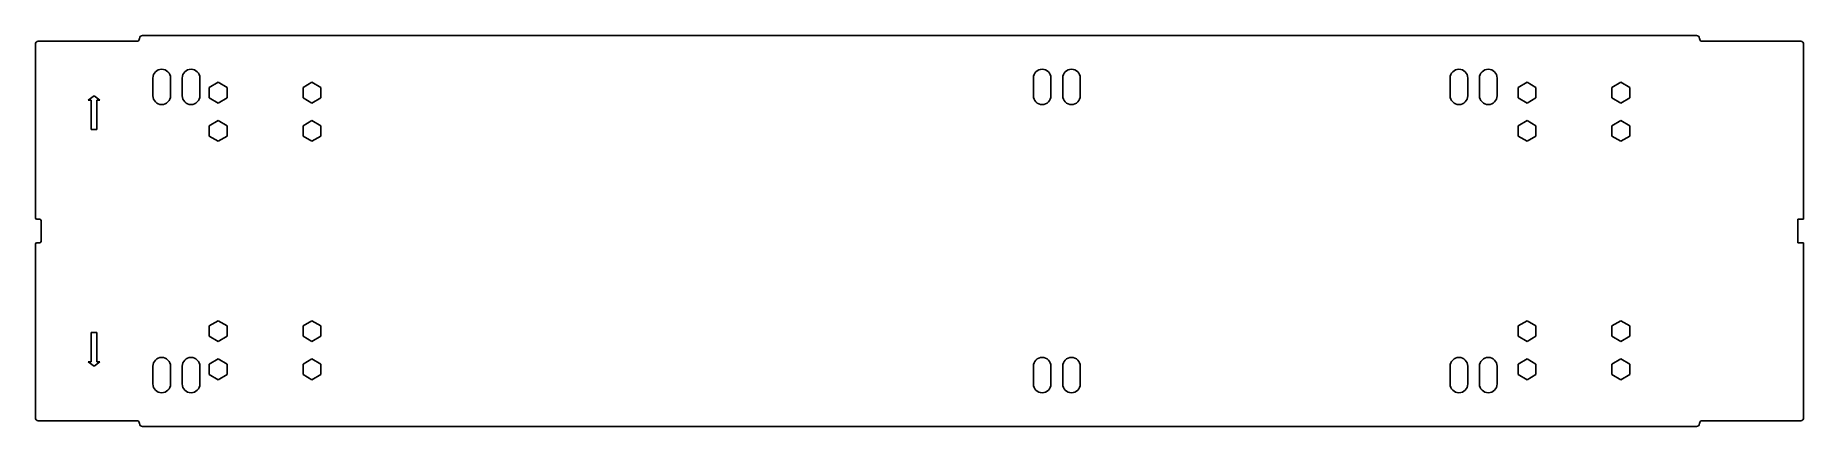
# Model space of a CAD drawing. Header units: millimetres. Extents: x 0 to 603, y 0 to 133.
import ezdxf

# ---------------------------------------------------------------- set-up
doc = ezdxf.new("R2010")
doc.units = ezdxf.units.MM

msp = doc.modelspace()

# ---------------------------------------------------------------- linework, layer by layer
at = {"color": 7, "linetype": 'Continuous', "lineweight": 25}
for p, q in [((36.5, 133), (566, 133)), ((0, 130), (0, 71)), ((34.5, 131), (1, 131)), ((601.5, 131), (568, 131)), ((602.5, 70.5), (602.5, 130)), ((40.05, 118.5), (40.05, 112.5)), ((46.05, 112.5), (46.05, 118.5)), ((50.05, 118.5), (50.05, 112.5)), ((56.05, 112.5), (56.05, 118.5)), ((62.25, 117.06), (59.2, 115.3)), ((59.2, 115.3), (59.2, 111.78)), ((65.3, 115.3), (62.25, 117.06)), ((65.3, 111.78), (65.3, 115.3)), ((94.25, 117.06), (91.2, 115.3)), ((91.2, 115.3), (91.2, 111.78)), ((97.3, 115.3), (94.25, 117.06)), ((97.3, 111.78), (97.3, 115.3)), ((340.05, 118.5), (340.05, 112.5)), ((346.05, 112.5), (346.05, 118.5)), ((350.05, 118.5), (350.05, 112.5)), ((356.05, 112.5), (356.05, 118.5)), ((482.05, 118.5), (482.05, 112.5)), ((488.05, 112.5), (488.05, 118.5)), ((492.05, 118.5), (492.05, 112.5)), ((498.05, 112.5), (498.05, 118.5)), ((508.25, 117.06), (505.2, 115.3)), ((505.2, 115.3), (505.2, 111.78)), ((511.3, 115.3), (508.25, 117.06)), ((511.3, 111.78), (511.3, 115.3)), ((540.25, 117.06), (537.2, 115.3)), ((537.2, 115.3), (537.2, 111.78)), ((543.3, 115.3), (540.25, 117.06)), ((543.3, 111.78), (543.3, 115.3)), ((18, 111), (20, 112.5)), ((19, 111), (18, 111)), ((19, 101), (19, 111)), ((20, 112.5), (22, 111)), ((21, 111), (21, 101)), ((22, 111), (21, 111)), ((59.2, 111.78), (62.25, 110.02)), ((62.25, 110.02), (65.3, 111.78)), ((91.2, 111.78), (94.25, 110.02)), ((94.25, 110.02), (97.3, 111.78)), ((505.2, 111.78), (508.25, 110.02)), ((508.25, 110.02), (511.3, 111.78)), ((537.2, 111.78), (540.25, 110.02)), ((540.25, 110.02), (543.3, 111.78)), ((62.25, 104.06), (59.2, 102.3)), ((65.3, 102.3), (62.25, 104.06)), ((94.25, 104.06), (91.2, 102.3)), ((97.3, 102.3), (94.25, 104.06)), ((508.25, 104.06), (505.2, 102.3)), ((511.3, 102.3), (508.25, 104.06)), ((540.25, 104.06), (537.2, 102.3)), ((543.3, 102.3), (540.25, 104.06)), ((21, 101), (19, 101)), ((59.2, 102.3), (59.2, 98.78)), ((59.2, 98.78), (62.25, 97.02)), ((62.25, 97.02), (65.3, 98.78)), ((65.3, 98.78), (65.3, 102.3)), ((91.2, 102.3), (91.2, 98.78)), ((91.2, 98.78), (94.25, 97.02)), ((94.25, 97.02), (97.3, 98.78)), ((97.3, 98.78), (97.3, 102.3)), ((505.2, 102.3), (505.2, 98.78)), ((505.2, 98.78), (508.25, 97.02)), ((508.25, 97.02), (511.3, 98.78)), ((511.3, 98.78), (511.3, 102.3)), ((537.2, 102.3), (537.2, 98.78)), ((537.2, 98.78), (540.25, 97.02)), ((540.25, 97.02), (543.3, 98.78)), ((543.3, 98.78), (543.3, 102.3)), ((1.5, 70.5), (0.5, 70.5)), ((2, 63), (2, 70)), ((600.5, 70.5), (602.5, 70.5)), ((600.5, 62.5), (600.5, 70.5)), ((0, 62), (0, 3)), ((0.5, 62.5), (1.5, 62.5)), ((602.5, 62.5), (600.5, 62.5)), ((602.5, 3), (602.5, 62.5)), ((19, 32), (21, 32)), ((19, 22), (19, 32)), ((21, 32), (21, 22)), ((59.2, 34.22), (62.25, 35.98)), ((59.2, 30.7), (59.2, 34.22)), ((62.25, 28.94), (59.2, 30.7)), ((62.25, 35.98), (65.3, 34.22)), ((65.3, 30.7), (62.25, 28.94)), ((65.3, 34.22), (65.3, 30.7)), ((91.2, 34.22), (94.25, 35.98)), ((91.2, 30.7), (91.2, 34.22)), ((94.25, 28.94), (91.2, 30.7)), ((94.25, 35.98), (97.3, 34.22)), ((97.3, 30.7), (94.25, 28.94)), ((97.3, 34.22), (97.3, 30.7)), ((505.2, 34.22), (508.25, 35.98)), ((505.2, 30.7), (505.2, 34.22)), ((508.25, 28.94), (505.2, 30.7)), ((508.25, 35.98), (511.3, 34.22)), ((511.3, 30.7), (508.25, 28.94)), ((511.3, 34.22), (511.3, 30.7)), ((537.2, 34.22), (540.25, 35.98)), ((537.2, 30.7), (537.2, 34.22)), ((540.25, 28.94), (537.2, 30.7)), ((540.25, 35.98), (543.3, 34.22)), ((543.3, 30.7), (540.25, 28.94)), ((543.3, 34.22), (543.3, 30.7)), ((20, 20.5), (18, 22)), ((18, 22), (19, 22)), ((22, 22), (20, 20.5)), ((21, 22), (22, 22)), ((40.05, 14.5), (40.05, 20.5)), ((46.05, 20.5), (46.05, 14.5)), ((50.05, 14.5), (50.05, 20.5)), ((56.05, 20.5), (56.05, 14.5)), ((59.2, 21.22), (62.25, 22.98)), ((59.2, 17.7), (59.2, 21.22)), ((62.25, 22.98), (65.3, 21.22)), ((65.3, 21.22), (65.3, 17.7)), ((91.2, 21.22), (94.25, 22.98)), ((91.2, 17.7), (91.2, 21.22)), ((94.25, 22.98), (97.3, 21.22)), ((97.3, 21.22), (97.3, 17.7)), ((340.05, 14.5), (340.05, 20.5)), ((346.05, 20.5), (346.05, 14.5)), ((350.05, 14.5), (350.05, 20.5)), ((356.05, 20.5), (356.05, 14.5)), ((482.05, 14.5), (482.05, 20.5)), ((488.05, 20.5), (488.05, 14.5)), ((492.05, 14.5), (492.05, 20.5)), ((498.05, 20.5), (498.05, 14.5)), ((505.2, 21.22), (508.25, 22.98)), ((505.2, 17.7), (505.2, 21.22)), ((508.25, 22.98), (511.3, 21.22)), ((511.3, 21.22), (511.3, 17.7)), ((537.2, 21.22), (540.25, 22.98)), ((537.2, 17.7), (537.2, 21.22)), ((540.25, 22.98), (543.3, 21.22)), ((543.3, 21.22), (543.3, 17.7)), ((62.25, 15.94), (59.2, 17.7)), ((65.3, 17.7), (62.25, 15.94)), ((94.25, 15.94), (91.2, 17.7)), ((97.3, 17.7), (94.25, 15.94)), ((508.25, 15.94), (505.2, 17.7)), ((511.3, 17.7), (508.25, 15.94)), ((540.25, 15.94), (537.2, 17.7)), ((543.3, 17.7), (540.25, 15.94)), ((34.5, 2), (1, 2)), ((601.5, 2), (568, 2)), ((566, 0), (36.5, 0))]:
    msp.add_line(p, q, dxfattribs=at)
for centre, radius, start, end in [((36.5, 132), 1, 90, 180), ((566, 132), 1, 0, 90), ((1, 130), 1, 90, 180), ((34.5, 132), 1, 270, 0), ((568, 132), 1, 180, 270), ((601.5, 130), 1, 0, 90), ((43.05, 118.5), 3, 0, 180), ((53.05, 118.5), 3, 0, 180), ((343.05, 118.5), 3, 0, 180), ((353.05, 118.5), 3, 0, 180), ((485.05, 118.5), 3, 0, 180), ((495.05, 118.5), 3, 0, 180), ((43.05, 112.5), 3, 180, 0), ((53.05, 112.5), 3, 180, 0), ((343.05, 112.5), 3, 180, 0), ((353.05, 112.5), 3, 180, 0), ((485.05, 112.5), 3, 180, 0), ((495.05, 112.5), 3, 180, 0), ((0.5, 71), 0.5, 180, 270), ((1.5, 70), 0.5, 0, 90), ((0.5, 62), 0.5, 90, 180), ((1.5, 63), 0.5, 270, 0), ((43.05, 20.5), 3, 0, 180), ((53.05, 20.5), 3, 0, 180), ((343.05, 20.5), 3, 0, 180), ((353.05, 20.5), 3, 0, 180), ((485.05, 20.5), 3, 0, 180), ((495.05, 20.5), 3, 0, 180), ((43.05, 14.5), 3, 180, 0), ((53.05, 14.5), 3, 180, 0), ((343.05, 14.5), 3, 180, 0), ((353.05, 14.5), 3, 180, 0), ((485.05, 14.5), 3, 180, 0), ((495.05, 14.5), 3, 180, 0), ((1, 3), 1, 180, 270), ((34.5, 1), 1, 0, 90), ((36.5, 1), 1, 180, 270), ((566, 1), 1, 270, 0), ((568, 1), 1, 90, 180), ((601.5, 3), 1, 270, 0)]:
    msp.add_arc(centre, radius, start, end, dxfattribs=at)

doc.saveas('drawing.dxf')
